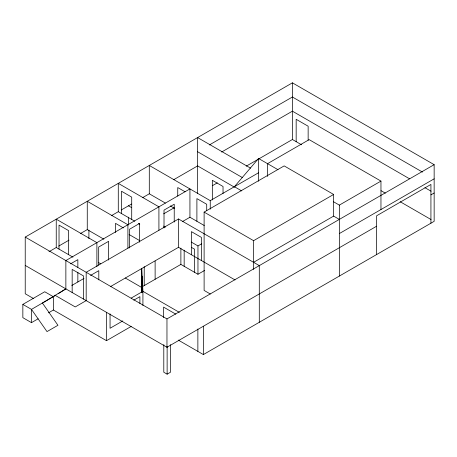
<?xml version="1.0" encoding="UTF-8"?>
<svg xmlns="http://www.w3.org/2000/svg" width="457" height="457" viewBox="0 0 457 457"><rect width="100%" height="100%" fill="white"/><g stroke="black" fill="none" stroke-linecap="round" stroke-linejoin="round"><path stroke-width="0.69" d="M278.005 169.707L258.559 158.482L234.407 186.707L241.724 190.929M204.256 225.524L189.935 217.258L189.935 188.918L65.865 260.553L65.865 288.887L42.432 303.06L57.948 325.287L47.002 331.605L31.487 309.383L22.85 304.396L22.85 317.661L31.487 322.648L38.177 318.792M55.754 295.245L31.487 309.383L31.487 322.648M58.136 293.748L65.865 288.887M33.767 298.689L25.226 293.76L25.226 237.092L292.411 82.831L434.15 164.669L434.15 221.337L203.382 354.569L178.27 340.071M209.3 144.983L292.411 97.004L422.439 172.072M48.95 251.733L56.245 247.517L72.943 257.16M58.679 246.112L69.018 240.142M80.575 233.476L87.264 229.608L103.842 239.182M111.548 215.59L118.283 211.705L134.809 221.245M121.282 209.969L131.536 204.05M142.561 197.687L149.296 193.797L165.377 203.079M173.757 179.675L197.601 165.908L234.544 187.233M221.611 152.044L292.411 111.171L409.501 178.767M70.572 263.843L77.85 259.639L77.85 267.316M163.657 213.842L174.151 207.781M212.379 185.713L217.304 182.869M246.237 166.165L292.411 139.505L301.557 144.783M22.85 304.396L44.74 291.755L53.378 296.742L53.378 310.012L106.504 340.682L131.193 326.429M259.296 322.288L259.296 265.614L178.516 218.977L86.184 272.281L86.184 300.62L75.239 306.938L54.92 295.205M149.296 193.797L149.296 165.457L210.254 200.652L258.559 172.763M71.789 285.471L83.991 278.422M182.686 221.445L189.935 217.258M90.56 275.422L98.803 270.664L98.803 279.873M210.3 294L204.113 290.429L204.113 212.111L284.163 165.897L333.633 194.459L333.633 216.104L253.589 262.318M48.511 312.822L53.378 310.012M110.474 286.596L178.516 247.311L235.035 279.947M191.249 242.056L197.961 245.929L201.663 243.792M204.736 270.355L197.961 274.269L180.881 264.409L141.31 287.253L125.281 277.999M131.193 298.095L142.921 291.326L179.321 312.342M133.81 300.163L139.899 296.65L139.899 303.505M204.113 212.111L253.589 240.673L333.633 194.459M122.847 320.888L110.057 328.269L110.057 313.879M333.633 201.823L339.34 205.119L380.961 181.092L380.961 209.54M25.226 237.092L166.965 318.923L434.15 164.669M339.34 233.573L434.15 178.836M25.226 265.426L166.965 347.257L376.608 226.221M430.928 194.865L434.15 193.003M163.795 344.612L163.795 372.238L167.131 374.169L170.472 372.238L170.472 344.612M424.907 187.667L431.071 191.22M380.961 181.092L309.149 139.636L267.534 163.663L267.534 176.465M381.029 190.666L385.354 193.162M400.178 201.726L431.06 219.554M250.556 168.142L197.601 137.568L197.601 193.534M333.633 216.104L339.34 219.4M197.601 151.735L242.553 177.687M185.108 191.797L177.744 187.547L177.744 196.047M170.324 205.936L174.654 208.432M128.474 205.816L131.553 207.592M163.572 226.078L165.417 227.146M191.517 247.426L194.579 249.191L194.579 272.315M138.517 223.387L139.751 224.101M123.401 227.917L115.507 223.359L115.507 232.522M129.091 234.51L139.574 240.559M98.769 262.695L100.62 263.763M175.819 314.17L163.566 307.098L163.566 317.592M141.784 268.516L142.921 291.326L142.921 305.493M141.544 292.017L141.31 268.836M430.928 223.199L430.928 184.434L376.608 215.795L376.608 254.56M339.34 205.119L339.34 276.074M308.144 140.196L308.144 126.212L296.165 119.3L296.165 141.676M292.411 82.831L292.411 139.505M258.559 158.482L258.559 181.263M253.589 240.673L253.589 269.402M223.033 193.494L223.033 186.485L212.334 180.304L212.334 199.943M210.254 200.652L210.254 209.152M206.713 210.648L206.713 204.273L196.898 198.606L196.898 221.274M203.382 326.235L203.382 354.569M201.406 260.53L201.406 237.406L191.392 231.625L191.392 254.749M197.961 245.929L197.961 274.269M197.87 329.006L197.87 351.387M184.171 250.19L184.171 266.305M180.881 248.117L180.881 264.409M178.516 218.977L178.516 247.311M174.226 222.051L174.226 204.228L164.017 210.117L164.017 227.946M167.131 346.537L167.131 374.169M166.965 318.923L166.965 347.257M158.916 230.208L158.916 206.827L118.283 183.366L118.283 211.705M155.123 261.044L155.123 279.278M144.229 266.631L144.229 285.568M142.35 292.531L141.881 276.039L141.881 292.417M139.551 242.181L139.551 223.45L129.542 229.231L129.542 247.962M131.713 219.457L131.713 197.133L121.505 191.237L121.505 213.568M128.474 217.149L128.474 224.941M127.903 248.111L127.903 224.735L87.264 201.274L87.264 229.608M108.6 260.056L108.6 241.319L98.683 247.043L98.683 265.083M106.504 312.348L106.504 340.682M96.884 266.728L96.884 242.644L56.245 219.183L56.245 247.517M88.904 230.082L88.904 238.583M83.551 299.101L83.551 275.977L72.166 269.402L72.166 292.526M77.85 272.201L77.85 281.969M68.647 254.675L68.647 230.648L59.027 225.095L59.027 249.122"/></g></svg>
